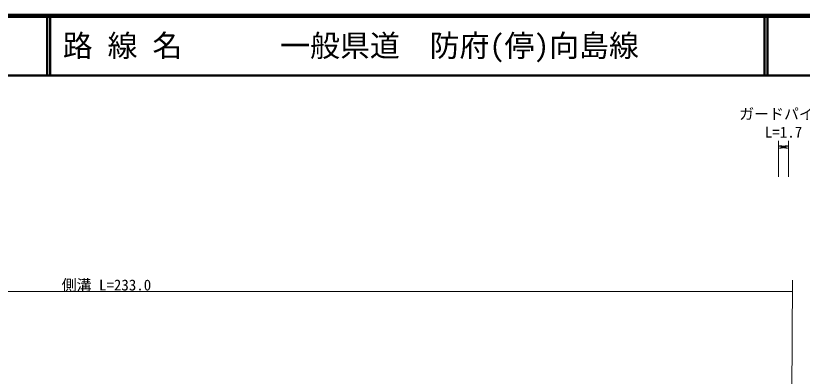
# Model space of a CAD drawing. Units: millimetres, scale not verified. Extents: x 40000 to 680000, y 20000 to 380000.
# Drawn here: x 172513 to 304048, y 319731 to 380000 of the extents above; entities that cross this region are included whole.
import ezdxf
from ezdxf.enums import TextEntityAlignment as Align

# ---------------------------------------------------------------- set-up
doc = ezdxf.new("R2010")
doc.units = ezdxf.units.MM
doc.header["$LTSCALE"] = 1000
for name, color, linetype, lineweight in [('M-STR-HTXT', 7, 'Continuous', 13), ('M-TTL', 2, 'Continuous', 140), ('M-TTL-LINE', 7, 'Continuous', 50)]:
    doc.layers.add(name, color=color, linetype=linetype, lineweight=lineweight)
doc.layers.add('M-TTL-TXT', color=7, linetype='Continuous')
doc.styles.add('ＭＳ ゴシック', font='')
doc.styles.get('ＭＳ ゴシック').set_extended_font_data('MS Gothic')

# ---------------------------------------------------------------- blocks, each defined once
blk = doc.blocks.new('open_arrow')
at = {"color": 0, "linetype": 'Continuous', "lineweight": -2}
blk.add_lwpolyline([(7.5, 1.25), (0, 0), (7.5, -1.25)], dxfattribs=at)

msp = doc.modelspace()

# ---------------------------------------------------------------- linework, layer by layer
at = {"layer": 'M-STR-HTXT'}
for p, q in [((300067, 353072), (300067, 359072)), ((300067, 358072), (301767, 358072)), ((301767, 353072), (301767, 359072)), ((302313, 314585), (302393, 335820)), ((302386, 333884), (70198, 333881))]:
    msp.add_line(p, q, dxfattribs=at)
at = {"layer": 'M-TTL'}
msp.add_line((680000, 380000), (40000, 380000), dxfattribs=at)
at = {"layer": 'M-TTL-LINE'}
for p, q in [((177750, 380000), (177750, 370000)), ((178250, 380000), (178250, 370000)), ((297750, 380000), (297750, 370000)), ((298250, 380000), (298250, 370000)), ((40000, 370000), (680000, 370000))]:
    msp.add_line(p, q, dxfattribs=at)

# ---------------------------------------------------------------- block references
at = {"layer": 'M-STR-HTXT', "xscale": 200, "yscale": 200}
msp.add_blockref('open_arrow', (300067, 358072), dxfattribs=at)
at = {"layer": 'M-STR-HTXT', "xscale": 200, "yscale": 200, "rotation": 180}
msp.add_blockref('open_arrow', (301767, 358072), dxfattribs=at)

# ---------------------------------------------------------------- texts
at = {"layer": 'M-STR-HTXT', "style": 'ＭＳ ゴシック'}
msp.add_text('ガードパイプ', height=1833, dxfattribs=at).set_placement((308490, 362115), align=Align.BOTTOM_RIGHT)
msp.add_text('L=1.7', height=1833, dxfattribs=at).set_placement((300917, 359072), align=Align.BOTTOM_CENTER)
msp.add_text('側溝 L=233.0', height=1833, dxfattribs=at).set_placement((187679, 334985), align=Align.MIDDLE_CENTER)
at = {"layer": 'M-TTL-TXT', "style": 'ＭＳ ゴシック'}
for s, p in [('路 線 名', (180380, 375000)), ('一般県道\u3000防府(停)向島線', (216734, 375000))]:
    msp.add_text(s, height=3666, dxfattribs=at).set_placement(p, align=Align.MIDDLE_LEFT)

doc.saveas('drawing.dxf')
